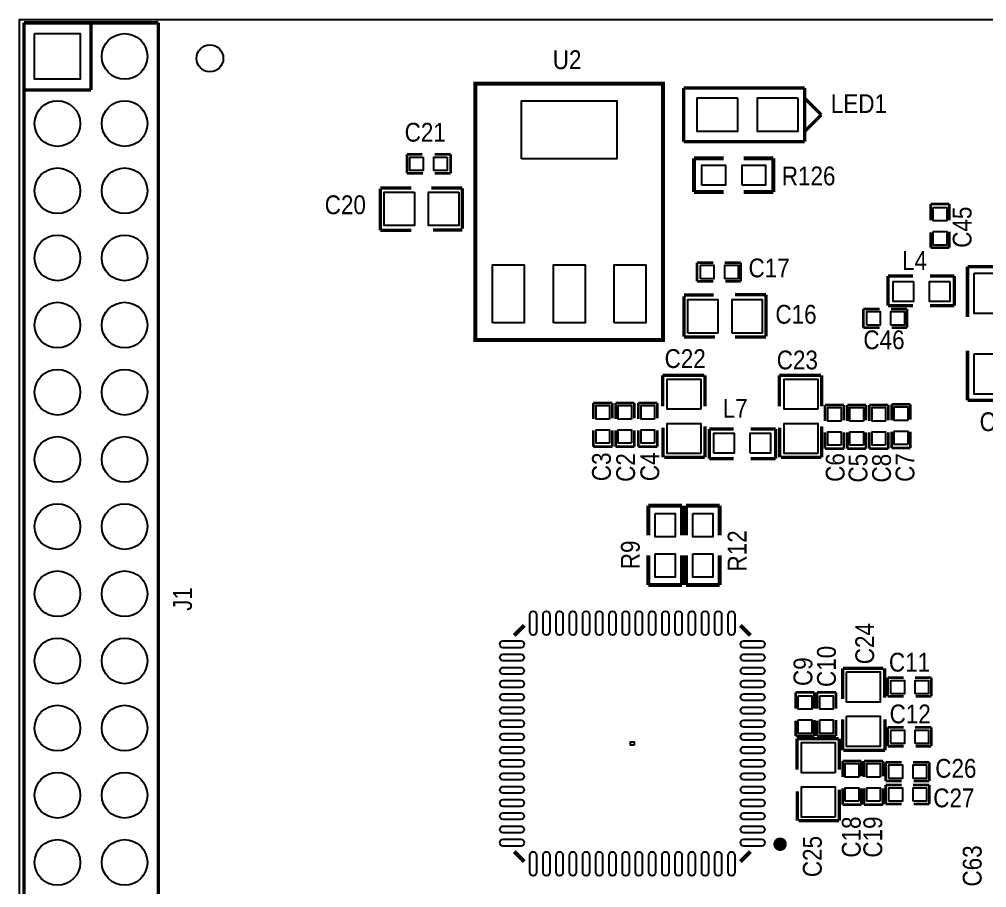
# Model space of a CAD drawing. Extents: x 52.6 to 133.5, y 30.2 to 81.2.
# Drawn here: x 52.56 to 89.14, y 48.37 to 81.21 of the extents above; entities that cross this region are included whole.
import ezdxf

# ---------------------------------------------------------------- set-up
doc = ezdxf.new("R2010")
doc.units = 0
for name, color, linetype in [('BG_OUTLINE', 3, 'CONTINUOUS'), ('PG_SILKSCREEN_TOP', 6, 'CONTINUOUS'), ('PIN_TOP', 7, 'CONTINUOUS'), ('RD_SILKSCREEN_TOP', 8, 'CONTINUOUS')]:
    doc.layers.add(name, color=color, linetype=linetype)

msp = doc.modelspace()

# ---------------------------------------------------------------- linework, layer by layer
at = {"layer": 'BG_OUTLINE'}
msp.add_lwpolyline([(131.01574, 30.15234), (52.562506, 30.15234), (52.562506, 81.20634), (131.2164, 81.20634, -0.414214), (133.5024, 78.92034), (133.5024, 32.43834, -0.414214), (131.2164, 30.15234)], format="xyb", close=True, dxfattribs=at)
at = {"layer": 'PG_SILKSCREEN_TOP'}
for points, const_width in [([(57.81294, 81.074514), (52.73294, 81.074514)], 0.127), ([(52.73294, 81.074514), (52.73294, 57.884314)], 0.127), ([(55.27294, 78.534514), (55.27294, 81.074514)], 0.127), ([(57.81294, 57.884314), (57.81294, 81.074514)], 0.127), ([(77.6859, 78.613), (77.6859, 78.486)], 0.127), ([(82.2579, 78.613), (77.6859, 78.613)], 0.127), ([(82.2579, 76.581), (82.2579, 78.613)], 0.127), ([(52.73294, 78.534514), (55.27294, 78.534514)], 0.127), ([(77.6859, 78.486), (77.6859, 76.581)], 0.127), ([(82.2579, 78.232), (82.8929, 77.597)], 0.127), ([(82.8929, 77.597), (82.2579, 76.962)], 0.127), ([(77.6859, 76.581), (82.2579, 76.581)], 0.127), ([(67.2211, 76.0984), (67.8053, 76.0984)], 0.1016), ([(67.2211, 75.3872), (67.2211, 76.0984)], 0.1016), ([(68.8721, 76.0984), (68.2625, 76.0984)], 0.1016), ([(68.8721, 75.3872), (68.8721, 76.0984)], 0.1016), ([(78.0796, 75.946), (79.1972, 75.946)], 0.1524), ([(78.0796, 75.8952), (78.0796, 75.946)], 0.1524), ([(78.0796, 74.7268), (78.0796, 75.8952)], 0.1524), ([(81.0768, 75.946), (79.9592, 75.946)], 0.1524), ([(81.0768, 75.8952), (81.0768, 75.946)], 0.1524), ([(81.0768, 74.7268), (81.0768, 75.8952)], 0.1524), ([(67.8307, 75.3872), (67.2211, 75.3872)], 0.1016), ([(68.8721, 75.3872), (68.2625, 75.3872)], 0.1016), ([(66.2178, 74.8284), (67.3862, 74.8284)], 0.127), ([(66.2178, 73.2282), (66.2178, 74.803)], 0.127), ([(69.3166, 74.8284), (68.1482, 74.8284)], 0.127), ([(69.3166, 73.2917), (69.3166, 74.8157)], 0.127), ([(78.0796, 74.676), (78.0796, 74.7268)], 0.1524), ([(79.1972, 74.676), (78.0796, 74.676)], 0.1524), ([(79.9592, 74.676), (81.0768, 74.676)], 0.1524), ([(81.0768, 74.676), (81.0768, 74.7268)], 0.1524), ([(87.7316, 74.2188), (87.0204, 74.2188)], 0.1016), ([(87.0204, 74.2188), (87.0204, 73.6092)], 0.1016), ([(87.7316, 74.2188), (87.7316, 73.6092)], 0.1016), ([(67.3862, 73.2282), (66.2178, 73.2282)], 0.127), ([(68.199, 73.2409), (69.3166, 73.2409)], 0.127), ([(87.0204, 72.5678), (87.0204, 73.152)], 0.1016), ([(87.7316, 73.1774), (87.7316, 72.5678)], 0.1016), ([(87.7316, 72.5678), (87.0204, 72.5678)], 0.1016), ([(78.1939, 72.009), (78.1939, 71.2978)], 0.1016), ([(78.1939, 72.009), (78.8035, 72.009)], 0.1016), ([(79.2353, 72.009), (79.8449, 72.009)], 0.1016), ([(79.8449, 72.009), (79.8449, 71.2978)], 0.1016), ([(88.4174, 71.8566), (88.4174, 69.9516)], 0.127), ([(90.7034, 71.8566), (88.4174, 71.8566)], 0.127), ([(78.1939, 71.2978), (78.8035, 71.2978)], 0.1016), ([(79.8449, 71.2978), (79.2607, 71.2978)], 0.1016), ([(85.4075, 70.3834), (85.4075, 71.501)], 0.127), ([(85.4075, 71.501), (86.36, 71.501)], 0.127), ([(87.9221, 71.501), (86.995, 71.501)], 0.127), ([(87.9221, 70.3834), (87.9221, 71.501)], 0.127), ([(78.8162, 70.7771), (77.6986, 70.7771)], 0.127), ([(77.6986, 70.7263), (77.6986, 69.2023)], 0.127), ([(79.629, 70.7898), (80.7974, 70.7898)], 0.127), ([(80.7974, 70.7898), (80.7974, 69.215)], 0.127), ([(84.4804, 70.2564), (84.4804, 69.5452)], 0.1016), ([(84.4804, 70.2564), (85.09, 70.2564)], 0.1016), ([(86.36, 70.3834), (85.4075, 70.3834)], 0.127), ([(85.5218, 70.2564), (86.1314, 70.2564)], 0.1016), ([(86.1314, 70.2564), (86.1314, 69.5452)], 0.1016), ([(86.995, 70.3834), (87.9221, 70.3834)], 0.127), ([(84.4804, 69.5452), (85.09, 69.5452)], 0.1016), ([(86.1314, 69.5452), (85.5472, 69.5452)], 0.1016), ([(77.6986, 69.1896), (78.867, 69.1896)], 0.127), ([(80.7974, 69.1896), (79.629, 69.1896)], 0.127), ([(88.4174, 66.802), (88.4174, 68.6816)], 0.127), ([(76.8858, 67.7418), (78.4606, 67.7418)], 0.127), ([(76.8858, 66.5734), (76.8858, 67.7418)], 0.127), ([(78.486, 67.7418), (78.486, 66.5734)], 0.127), ([(81.3054, 67.7418), (82.8802, 67.7418)], 0.127), ([(81.3054, 66.5734), (81.3054, 67.7418)], 0.127), ([(82.9056, 67.7418), (82.9056, 66.5734)], 0.127), ([(74.2696, 66.7004), (74.9808, 66.7004)], 0.1016), ([(74.2696, 66.0908), (74.2696, 66.7004)], 0.1016), ([(74.9808, 66.7004), (74.9808, 66.1162)], 0.1016), ([(75.1078, 66.7004), (75.819, 66.7004)], 0.1016), ([(75.1078, 66.0908), (75.1078, 66.7004)], 0.1016), ([(75.819, 66.7004), (75.819, 66.1162)], 0.1016), ([(75.9714, 66.7004), (76.6826, 66.7004)], 0.1016), ([(75.9714, 66.0908), (75.9714, 66.7004)], 0.1016), ([(76.6826, 66.7004), (76.6826, 66.1162)], 0.1016), ([(83.0326, 66.6242), (83.7438, 66.6242)], 0.1016), ([(83.0326, 66.0146), (83.0326, 66.6242)], 0.1016), ([(83.7438, 66.6242), (83.7438, 66.04)], 0.1016), ([(83.8708, 66.6242), (84.582, 66.6242)], 0.1016), ([(83.8708, 66.0146), (83.8708, 66.6242)], 0.1016), ([(84.582, 66.6242), (84.582, 66.04)], 0.1016), ([(84.709, 66.6242), (85.4202, 66.6242)], 0.1016), ([(84.709, 66.0146), (84.709, 66.6242)], 0.1016), ([(85.4202, 66.6242), (85.4202, 66.04)], 0.1016), ([(85.5472, 66.6496), (86.2584, 66.6496)], 0.1016), ([(85.5472, 66.04), (85.5472, 66.6496)], 0.1016), ([(86.2584, 66.6496), (86.2584, 66.0654)], 0.1016), ([(90.7034, 66.802), (88.4174, 66.802)], 0.127), ([(78.486, 64.643), (78.486, 65.8114)], 0.127), ([(82.9056, 64.643), (82.9056, 65.8114)], 0.127), ([(74.2696, 65.0494), (74.2696, 65.659)], 0.1016), ([(74.9808, 65.0494), (74.9808, 65.659)], 0.1016), ([(75.1078, 65.0494), (75.1078, 65.659)], 0.1016), ([(75.819, 65.0494), (75.819, 65.659)], 0.1016), ([(75.9714, 65.0494), (75.9714, 65.659)], 0.1016), ([(76.6826, 65.0494), (76.6826, 65.659)], 0.1016), ([(76.8985, 65.7606), (76.8985, 64.643)], 0.127), ([(79.5782, 65.7098), (78.6511, 65.7098)], 0.127), ([(78.6511, 65.7098), (78.6511, 64.5922)], 0.127), ([(80.2132, 65.7098), (81.1657, 65.7098)], 0.127), ([(81.1657, 65.7098), (81.1657, 64.5922)], 0.127), ([(81.3181, 65.7606), (81.3181, 64.643)], 0.127), ([(83.0326, 64.9732), (83.0326, 65.5828)], 0.1016), ([(83.7438, 64.9732), (83.7438, 65.5828)], 0.1016), ([(83.8708, 64.9732), (83.8708, 65.5828)], 0.1016), ([(84.582, 64.9732), (84.582, 65.5828)], 0.1016), ([(84.709, 64.9732), (84.709, 65.5828)], 0.1016), ([(85.4202, 64.9732), (85.4202, 65.5828)], 0.1016), ([(85.5472, 64.9986), (85.5472, 65.6082)], 0.1016), ([(86.2584, 64.9986), (86.2584, 65.6082)], 0.1016), ([(74.2696, 65.0494), (74.9808, 65.0494)], 0.1016), ([(75.1078, 65.0494), (75.819, 65.0494)], 0.1016), ([(75.9714, 65.0494), (76.6826, 65.0494)], 0.1016), ([(83.0326, 64.9732), (83.7438, 64.9732)], 0.1016), ([(83.8708, 64.9732), (84.582, 64.9732)], 0.1016), ([(84.709, 64.9732), (85.4202, 64.9732)], 0.1016), ([(85.5472, 64.9986), (86.2584, 64.9986)], 0.1016), ([(76.9493, 64.643), (78.4733, 64.643)], 0.127), ([(78.6511, 64.5922), (79.5782, 64.5922)], 0.127), ([(81.1657, 64.5922), (80.2132, 64.5922)], 0.127), ([(81.3689, 64.643), (82.8929, 64.643)], 0.127), ([(76.348844, 62.8142), (76.399644, 62.8142)], 0.1524), ([(76.348844, 61.6966), (76.348844, 62.8142)], 0.1524), ([(76.399644, 62.8142), (77.568044, 62.8142)], 0.1524), ([(77.568044, 62.8142), (77.618844, 62.8142)], 0.1524), ([(77.618844, 62.8142), (77.618844, 61.6966)], 0.1524), ([(77.771244, 62.8142), (77.822044, 62.8142)], 0.1524), ([(77.771244, 61.6966), (77.771244, 62.8142)], 0.1524), ([(77.822044, 62.8142), (78.990444, 62.8142)], 0.1524), ([(78.990444, 62.8142), (79.041244, 62.8142)], 0.1524), ([(79.041244, 62.8142), (79.041244, 61.6966)], 0.1524), ([(76.348844, 60.9346), (76.348844, 59.817)], 0.1524), ([(77.618844, 59.817), (77.618844, 60.9346)], 0.1524), ([(77.771244, 60.9346), (77.771244, 59.817)], 0.1524), ([(79.041244, 59.817), (79.041244, 60.9346)], 0.1524), ([(76.348844, 59.817), (76.399644, 59.817)], 0.1524), ([(76.399644, 59.817), (77.568044, 59.817)], 0.1524), ([(77.568044, 59.817), (77.618844, 59.817)], 0.1524), ([(77.771244, 59.817), (77.822044, 59.817)], 0.1524), ([(77.822044, 59.817), (78.990444, 59.817)], 0.1524), ([(78.990444, 59.817), (79.041244, 59.817)], 0.1524), ([(52.73294, 58.214514), (52.73294, 42.974514)], 0.127), ([(57.81294, 43.025314), (57.81294, 58.214514)], 0.127), ([(71.277226, 57.907174), (71.658226, 58.288174)], 0.1524), ([(79.827374, 58.288174), (80.208374, 57.907174)], 0.1524), ([(83.693, 56.6674), (83.693, 55.499)], 0.127), ([(85.2297, 56.6674), (83.7057, 56.6674)], 0.127), ([(85.2805, 55.5498), (85.2805, 56.6674)], 0.127), ([(85.3948, 56.3118), (85.3948, 55.6006)], 0.1016), ([(85.3948, 56.3118), (86.0044, 56.3118)], 0.1016), ([(86.4362, 56.3118), (87.0458, 56.3118)], 0.1016), ([(87.0458, 56.3118), (87.0458, 55.6006)], 0.1016), ([(82.6262, 55.753), (81.915, 55.753)], 0.1016), ([(81.915, 55.753), (81.915, 55.1434)], 0.1016), ([(82.6262, 55.753), (82.6262, 55.1434)], 0.1016), ([(83.439, 55.753), (82.7278, 55.753)], 0.1016), ([(82.7278, 55.753), (82.7278, 55.1434)], 0.1016), ([(83.439, 55.753), (83.439, 55.1434)], 0.1016), ([(85.3948, 55.6006), (86.0044, 55.6006)], 0.1016), ([(87.0458, 55.6006), (86.4616, 55.6006)], 0.1016), ([(81.915, 54.102), (81.915, 54.6862)], 0.1016), ([(82.6262, 54.7116), (82.6262, 54.102)], 0.1016), ([(82.7278, 54.102), (82.7278, 54.6862)], 0.1016), ([(83.439, 54.7116), (83.439, 54.102)], 0.1016), ([(83.693, 53.5686), (83.693, 54.737)], 0.127), ([(85.2932, 54.737), (85.2932, 53.5686)], 0.127), ([(82.6262, 54.102), (81.915, 54.102)], 0.1016), ([(83.439, 54.102), (82.7278, 54.102)], 0.1016), ([(85.3948, 54.4322), (85.3948, 53.721)], 0.1016), ([(85.3948, 54.4322), (86.0044, 54.4322)], 0.1016), ([(86.4362, 54.4322), (87.0458, 54.4322)], 0.1016), ([(87.0458, 54.4322), (87.0458, 53.721)], 0.1016), ([(81.9658, 54.0004), (83.5406, 54.0004)], 0.127), ([(81.9658, 52.832), (81.9658, 54.0004)], 0.127), ([(83.566, 54.0004), (83.566, 52.832)], 0.127), ([(85.3948, 53.721), (86.0044, 53.721)], 0.1016), ([(87.0458, 53.721), (86.4616, 53.721)], 0.1016), ([(85.2932, 53.5686), (83.7184, 53.5686)], 0.127), ([(83.693, 53.1622), (84.4042, 53.1622)], 0.1016), ([(83.693, 52.5526), (83.693, 53.1622)], 0.1016), ([(84.4042, 53.1622), (84.4042, 52.578)], 0.1016), ([(84.5058, 53.1622), (85.217, 53.1622)], 0.1016), ([(84.5058, 52.5526), (84.5058, 53.1622)], 0.1016), ([(85.217, 53.1622), (85.217, 52.578)], 0.1016), ([(85.3186, 53.1114), (85.3186, 52.4002)], 0.1016), ([(85.3186, 53.1114), (85.9282, 53.1114)], 0.1016), ([(86.36, 53.1114), (86.9696, 53.1114)], 0.1016), ([(86.9696, 53.1114), (86.9696, 52.4002)], 0.1016), ([(85.3186, 52.4002), (85.9282, 52.4002)], 0.1016), ([(86.9696, 52.4002), (86.3854, 52.4002)], 0.1016), ([(81.9785, 52.0192), (81.9785, 50.9016)], 0.127), ([(83.566, 50.9016), (83.566, 52.07)], 0.127), ([(83.693, 51.5112), (83.693, 52.1208)], 0.1016), ([(84.4042, 51.5112), (84.4042, 52.1208)], 0.1016), ([(84.5058, 51.5112), (84.5058, 52.1208)], 0.1016), ([(85.217, 51.5112), (85.217, 52.1208)], 0.1016), ([(85.3186, 52.2478), (85.3186, 51.5366)], 0.1016), ([(85.3186, 52.2478), (85.9282, 52.2478)], 0.1016), ([(86.36, 52.2478), (86.9696, 52.2478)], 0.1016), ([(86.9696, 52.2478), (86.9696, 51.5366)], 0.1016), ([(85.3186, 51.5366), (85.9282, 51.5366)], 0.1016), ([(86.9696, 51.5366), (86.3854, 51.5366)], 0.1016), ([(83.693, 51.5112), (84.4042, 51.5112)], 0.1016), ([(84.5058, 51.5112), (85.217, 51.5112)], 0.1016), ([(82.0293, 50.9016), (83.5533, 50.9016)], 0.127), ([(71.658226, 49.357026), (71.277226, 49.738026)], 0.1524), ([(80.208374, 49.738026), (79.827374, 49.357026)], 0.1524)]:
    msp.add_lwpolyline(points, dxfattribs=dict(at, const_width=const_width))
at = {"layer": 'PG_SILKSCREEN_TOP', "const_width": 0.1524}
msp.add_lwpolyline([(69.807074, 69.076824), (76.906882, 69.076824), (76.906882, 78.776576), (69.807074, 78.776576)], close=True, dxfattribs=at)
at = {"layer": 'PG_SILKSCREEN_TOP', "const_width": 0.254}
msp.add_lwpolyline([(81.4578, 50.0126, 1), (81.2038, 50.0126, 1)], format="xyb", close=True, dxfattribs=at)
at = {"layer": 'PIN_TOP'}
for points in [[(53.13934, 80.668114), (54.86654, 80.668114), (54.86654, 78.940914), (53.13934, 78.940914)], [(71.557007, 75.927839), (71.557007, 78.127733), (75.156949, 78.127733), (75.156949, 75.927839)], [(79.7179, 78.232), (79.7179, 76.962), (78.1939, 76.962), (78.1939, 78.232)], [(82.0039, 78.232), (82.0039, 76.962), (80.4799, 76.962), (80.4799, 78.232)], [(67.8307, 75.9968), (67.8307, 75.4888), (67.3227, 75.4888), (67.3227, 75.9968)], [(68.7451, 75.9968), (68.7451, 75.4888), (68.2371, 75.4888), (68.2371, 75.9968)], [(78.3717, 74.933556), (78.3717, 75.695556), (79.2607, 75.695556), (79.2607, 74.933556)], [(79.8957, 74.933556), (79.8957, 75.695556), (80.7847, 75.695556), (80.7847, 74.933556)], [(67.5005, 74.676), (67.5005, 73.406), (66.3575, 73.406), (66.3575, 74.676)], [(69.1769, 74.676), (69.1769, 73.406), (68.0339, 73.406), (68.0339, 74.676)], [(87.122, 74.0918), (87.63, 74.0918), (87.63, 73.5838), (87.122, 73.5838)], [(87.122, 73.1774), (87.63, 73.1774), (87.63, 72.6694), (87.122, 72.6694)], [(70.45706, 69.727953), (70.45706, 71.927847), (71.656956, 71.927847), (71.656956, 69.727953)], [(72.75703, 69.727953), (72.75703, 71.927847), (73.956926, 71.927847), (73.956926, 69.727953)], [(75.057, 69.727953), (75.057, 71.927847), (76.256896, 71.927847), (76.256896, 69.727953)], [(78.3209, 71.3994), (78.3209, 71.9074), (78.8289, 71.9074), (78.8289, 71.3994)], [(79.2353, 71.3994), (79.2353, 71.9074), (79.7433, 71.9074), (79.7433, 71.3994)], [(88.6714, 71.6026), (90.4494, 71.6026), (90.4494, 70.0786), (88.6714, 70.0786)], [(86.3727, 71.2978), (86.3727, 70.5358), (85.6107, 70.5358), (85.6107, 71.2978)], [(87.7443, 71.2978), (87.7443, 70.5358), (86.9823, 70.5358), (86.9823, 71.2978)], [(77.8383, 69.342), (77.8383, 70.612), (78.9813, 70.612), (78.9813, 69.342)], [(79.5147, 69.342), (79.5147, 70.612), (80.6577, 70.612), (80.6577, 69.342)], [(84.6074, 69.6468), (84.6074, 70.1548), (85.1154, 70.1548), (85.1154, 69.6468)], [(85.5218, 69.6468), (85.5218, 70.1548), (86.0298, 70.1548), (86.0298, 69.6468)], [(88.6714, 68.5546), (90.4494, 68.5546), (90.4494, 67.0306), (88.6714, 67.0306)], [(78.3336, 66.4591), (77.0636, 66.4591), (77.0636, 67.6021), (78.3336, 67.6021)], [(82.7532, 66.4591), (81.4832, 66.4591), (81.4832, 67.6021), (82.7532, 67.6021)], [(74.8792, 66.0908), (74.3712, 66.0908), (74.3712, 66.5988), (74.8792, 66.5988)], [(75.7174, 66.0908), (75.2094, 66.0908), (75.2094, 66.5988), (75.7174, 66.5988)], [(76.581, 66.0908), (76.073, 66.0908), (76.073, 66.5988), (76.581, 66.5988)], [(83.6422, 66.0146), (83.1342, 66.0146), (83.1342, 66.5226), (83.6422, 66.5226)], [(84.4804, 66.0146), (83.9724, 66.0146), (83.9724, 66.5226), (84.4804, 66.5226)], [(85.3186, 66.0146), (84.8106, 66.0146), (84.8106, 66.5226), (85.3186, 66.5226)], [(86.1568, 66.04), (85.6488, 66.04), (85.6488, 66.548), (86.1568, 66.548)], [(78.3336, 64.7827), (77.0636, 64.7827), (77.0636, 65.9257), (78.3336, 65.9257)], [(82.7532, 64.7827), (81.4832, 64.7827), (81.4832, 65.9257), (82.7532, 65.9257)], [(74.8792, 65.1764), (74.3712, 65.1764), (74.3712, 65.6844), (74.8792, 65.6844)], [(75.7174, 65.1764), (75.2094, 65.1764), (75.2094, 65.6844), (75.7174, 65.6844)], [(76.581, 65.1764), (76.073, 65.1764), (76.073, 65.6844), (76.581, 65.6844)], [(78.8289, 64.7954), (78.8289, 65.5574), (79.5909, 65.5574), (79.5909, 64.7954)], [(80.2005, 64.7954), (80.2005, 65.5574), (80.9625, 65.5574), (80.9625, 64.7954)], [(83.6422, 65.1002), (83.1342, 65.1002), (83.1342, 65.6082), (83.6422, 65.6082)], [(84.4804, 65.1002), (83.9724, 65.1002), (83.9724, 65.6082), (84.4804, 65.6082)], [(85.3186, 65.1002), (84.8106, 65.1002), (84.8106, 65.6082), (85.3186, 65.6082)], [(86.1568, 65.1256), (85.6488, 65.1256), (85.6488, 65.6336), (86.1568, 65.6336)], [(76.6064, 62.5221), (77.3684, 62.5221), (77.3684, 61.6331), (76.6064, 61.6331)], [(78.0288, 62.5221), (78.7908, 62.5221), (78.7908, 61.6331), (78.0288, 61.6331)], [(76.6064, 60.9981), (77.3684, 60.9981), (77.3684, 60.1091), (76.6064, 60.1091)], [(78.0288, 60.9981), (78.7908, 60.9981), (78.7908, 60.1091), (78.0288, 60.1091)], [(83.8454, 56.5277), (85.1154, 56.5277), (85.1154, 55.3847), (83.8454, 55.3847)], [(85.5218, 55.7022), (85.5218, 56.2102), (86.0298, 56.2102), (86.0298, 55.7022)], [(86.4362, 55.7022), (86.4362, 56.2102), (86.9442, 56.2102), (86.9442, 55.7022)], [(82.0166, 55.626), (82.5246, 55.626), (82.5246, 55.118), (82.0166, 55.118)], [(82.8294, 55.626), (83.3374, 55.626), (83.3374, 55.118), (82.8294, 55.118)], [(82.0166, 54.7116), (82.5246, 54.7116), (82.5246, 54.2036), (82.0166, 54.2036)], [(82.8294, 54.7116), (83.3374, 54.7116), (83.3374, 54.2036), (82.8294, 54.2036)], [(83.8454, 54.8513), (85.1154, 54.8513), (85.1154, 53.7083), (83.8454, 53.7083)], [(85.5218, 53.8226), (85.5218, 54.3306), (86.0298, 54.3306), (86.0298, 53.8226)], [(86.4362, 53.8226), (86.4362, 54.3306), (86.9442, 54.3306), (86.9442, 53.8226)], [(75.8063, 53.7591), (75.6793, 53.7591), (75.6793, 53.8861), (75.8063, 53.8861)], [(83.4136, 52.7177), (82.1436, 52.7177), (82.1436, 53.8607), (83.4136, 53.8607)], [(84.3026, 52.5526), (83.7946, 52.5526), (83.7946, 53.0606), (84.3026, 53.0606)], [(85.1154, 52.5526), (84.6074, 52.5526), (84.6074, 53.0606), (85.1154, 53.0606)], [(85.4456, 52.5018), (85.4456, 53.0098), (85.9536, 53.0098), (85.9536, 52.5018)], [(86.36, 52.5018), (86.36, 53.0098), (86.868, 53.0098), (86.868, 52.5018)], [(83.4136, 51.0413), (82.1436, 51.0413), (82.1436, 52.1843), (83.4136, 52.1843)], [(84.3026, 51.6382), (83.7946, 51.6382), (83.7946, 52.1462), (84.3026, 52.1462)], [(85.1154, 51.6382), (84.6074, 51.6382), (84.6074, 52.1462), (85.1154, 52.1462)], [(85.4456, 51.6382), (85.4456, 52.1462), (85.9536, 52.1462), (85.9536, 51.6382)], [(86.36, 51.6382), (86.36, 52.1462), (86.868, 52.1462), (86.868, 51.6382)]]:
    msp.add_lwpolyline(points, close=True, dxfattribs=at)
for points in [[(72.119744, 58.702702), (72.119744, 58.042302, -1), (71.865744, 58.042302), (71.865744, 58.702702, -1)], [(72.61987, 58.702702), (72.61987, 58.042302, -1), (72.36587, 58.042302), (72.36587, 58.702702, -1)], [(73.119742, 58.702702), (73.119742, 58.042302, -1), (72.865742, 58.042302), (72.865742, 58.702702, -1)], [(73.619868, 58.702702), (73.619868, 58.042302, -1), (73.365868, 58.042302), (73.365868, 58.702702, -1)], [(74.11974, 58.702702), (74.11974, 58.042302, -1), (73.86574, 58.042302), (73.86574, 58.702702, -1)], [(74.619866, 58.702702), (74.619866, 58.042302, -1), (74.365866, 58.042302), (74.365866, 58.702702, -1)], [(75.119738, 58.702702), (75.119738, 58.042302, -1), (74.865738, 58.042302), (74.865738, 58.702702, -1)], [(75.619864, 58.702702), (75.619864, 58.042302, -1), (75.365864, 58.042302), (75.365864, 58.702702, -1)], [(76.119736, 58.702702), (76.119736, 58.042302, -1), (75.865736, 58.042302), (75.865736, 58.702702, -1)], [(76.619862, 58.702702), (76.619862, 58.042302, -1), (76.365862, 58.042302), (76.365862, 58.702702, -1)], [(77.119734, 58.702702), (77.119734, 58.042302, -1), (76.865734, 58.042302), (76.865734, 58.702702, -1)], [(77.61986, 58.702702), (77.61986, 58.042302, -1), (77.36586, 58.042302), (77.36586, 58.702702, -1)], [(78.119732, 58.702702), (78.119732, 58.042302, -1), (77.865732, 58.042302), (77.865732, 58.702702, -1)], [(78.619858, 58.702702), (78.619858, 58.042302, -1), (78.365858, 58.042302), (78.365858, 58.702702, -1)], [(79.11973, 58.702702), (79.11973, 58.042302, -1), (78.86573, 58.042302), (78.86573, 58.702702, -1)], [(79.619856, 58.702702), (79.619856, 58.042302, -1), (79.365856, 58.042302), (79.365856, 58.702702, -1)], [(70.862698, 57.699656), (71.523098, 57.699656, -1), (71.523098, 57.445656), (70.862698, 57.445656, -1)], [(79.962502, 57.699656), (80.622902, 57.699656, -1), (80.622902, 57.445656), (79.962502, 57.445656, -1)], [(70.862698, 57.19953), (71.523098, 57.19953, -1), (71.523098, 56.94553), (70.862698, 56.94553, -1)], [(79.962502, 57.19953), (80.622902, 57.19953, -1), (80.622902, 56.94553), (79.962502, 56.94553, -1)], [(70.862698, 56.699658), (71.523098, 56.699658, -1), (71.523098, 56.445658), (70.862698, 56.445658, -1)], [(79.962502, 56.699658), (80.622902, 56.699658, -1), (80.622902, 56.445658), (79.962502, 56.445658, -1)], [(70.862698, 56.199532), (71.523098, 56.199532, -1), (71.523098, 55.945532), (70.862698, 55.945532, -1)], [(79.962502, 56.199532), (80.622902, 56.199532, -1), (80.622902, 55.945532), (79.962502, 55.945532, -1)], [(70.862698, 55.69966), (71.523098, 55.69966, -1), (71.523098, 55.44566), (70.862698, 55.44566, -1)], [(79.962502, 55.69966), (80.622902, 55.69966, -1), (80.622902, 55.44566), (79.962502, 55.44566, -1)], [(70.862698, 55.199534), (71.523098, 55.199534, -1), (71.523098, 54.945534), (70.862698, 54.945534, -1)], [(79.962502, 55.199534), (80.622902, 55.199534, -1), (80.622902, 54.945534), (79.962502, 54.945534, -1)], [(70.862698, 54.699662), (71.523098, 54.699662, -1), (71.523098, 54.445662), (70.862698, 54.445662, -1)], [(79.962502, 54.699662), (80.622902, 54.699662, -1), (80.622902, 54.445662), (79.962502, 54.445662, -1)], [(70.862698, 54.199536), (71.523098, 54.199536, -1), (71.523098, 53.945536), (70.862698, 53.945536, -1)], [(79.962502, 54.199536), (80.622902, 54.199536, -1), (80.622902, 53.945536), (79.962502, 53.945536, -1)], [(70.862698, 53.699664), (71.523098, 53.699664, -1), (71.523098, 53.445664), (70.862698, 53.445664, -1)], [(79.962502, 53.699664), (80.622902, 53.699664, -1), (80.622902, 53.445664), (79.962502, 53.445664, -1)], [(70.862698, 53.199538), (71.523098, 53.199538, -1), (71.523098, 52.945538), (70.862698, 52.945538, -1)], [(79.962502, 53.199538), (80.622902, 53.199538, -1), (80.622902, 52.945538), (79.962502, 52.945538, -1)], [(70.862698, 52.699666), (71.523098, 52.699666, -1), (71.523098, 52.445666), (70.862698, 52.445666, -1)], [(79.962502, 52.699666), (80.622902, 52.699666, -1), (80.622902, 52.445666), (79.962502, 52.445666, -1)], [(70.862698, 52.19954), (71.523098, 52.19954, -1), (71.523098, 51.94554), (70.862698, 51.94554, -1)], [(79.962502, 52.19954), (80.622902, 52.19954, -1), (80.622902, 51.94554), (79.962502, 51.94554, -1)], [(70.862698, 51.699668), (71.523098, 51.699668, -1), (71.523098, 51.445668), (70.862698, 51.445668, -1)], [(79.962502, 51.699668), (80.622902, 51.699668, -1), (80.622902, 51.445668), (79.962502, 51.445668, -1)], [(70.862698, 51.199542), (71.523098, 51.199542, -1), (71.523098, 50.945542), (70.862698, 50.945542, -1)], [(79.962502, 51.199542), (80.622902, 51.199542, -1), (80.622902, 50.945542), (79.962502, 50.945542, -1)], [(70.862698, 50.69967), (71.523098, 50.69967, -1), (71.523098, 50.44567), (70.862698, 50.44567, -1)], [(79.962502, 50.69967), (80.622902, 50.69967, -1), (80.622902, 50.44567), (79.962502, 50.44567, -1)], [(70.862698, 50.199544), (71.523098, 50.199544, -1), (71.523098, 49.945544), (70.862698, 49.945544, -1)], [(79.962502, 50.199544), (80.622902, 50.199544, -1), (80.622902, 49.945544), (79.962502, 49.945544, -1)], [(72.119744, 49.602898), (72.119744, 48.942498, -1), (71.865744, 48.942498), (71.865744, 49.602898, -1)], [(72.61987, 49.602898), (72.61987, 48.942498, -1), (72.36587, 48.942498), (72.36587, 49.602898, -1)], [(73.119742, 49.602898), (73.119742, 48.942498, -1), (72.865742, 48.942498), (72.865742, 49.602898, -1)], [(73.619868, 49.602898), (73.619868, 48.942498, -1), (73.365868, 48.942498), (73.365868, 49.602898, -1)], [(74.11974, 49.602898), (74.11974, 48.942498, -1), (73.86574, 48.942498), (73.86574, 49.602898, -1)], [(74.619866, 49.602898), (74.619866, 48.942498, -1), (74.365866, 48.942498), (74.365866, 49.602898, -1)], [(75.119738, 49.602898), (75.119738, 48.942498, -1), (74.865738, 48.942498), (74.865738, 49.602898, -1)], [(75.619864, 49.602898), (75.619864, 48.942498, -1), (75.365864, 48.942498), (75.365864, 49.602898, -1)], [(76.119736, 49.602898), (76.119736, 48.942498, -1), (75.865736, 48.942498), (75.865736, 49.602898, -1)], [(76.619862, 49.602898), (76.619862, 48.942498, -1), (76.365862, 48.942498), (76.365862, 49.602898, -1)], [(77.119734, 49.602898), (77.119734, 48.942498, -1), (76.865734, 48.942498), (76.865734, 49.602898, -1)], [(77.61986, 49.602898), (77.61986, 48.942498, -1), (77.36586, 48.942498), (77.36586, 49.602898, -1)], [(78.119732, 49.602898), (78.119732, 48.942498, -1), (77.865732, 48.942498), (77.865732, 49.602898, -1)], [(78.619858, 49.602898), (78.619858, 48.942498, -1), (78.365858, 48.942498), (78.365858, 49.602898, -1)], [(79.11973, 49.602898), (79.11973, 48.942498, -1), (78.86573, 48.942498), (78.86573, 49.602898, -1)], [(79.619856, 49.602898), (79.619856, 48.942498, -1), (79.365856, 48.942498), (79.365856, 49.602898, -1)]]:
    msp.add_lwpolyline(points, format="xyb", close=True, dxfattribs=at)
for centre, radius in [((56.54294, 79.804514), 0.8636), ((59.7662, 79.7306), 0.508), ((54.00294, 77.264514), 0.8636), ((56.54294, 77.264514), 0.8636), ((54.00294, 74.724514), 0.8636), ((56.54294, 74.724514), 0.8636), ((54.00294, 72.184514), 0.8636), ((56.54294, 72.184514), 0.8636), ((54.00294, 69.644514), 0.8636), ((56.54294, 69.644514), 0.8636), ((54.00294, 67.104514), 0.8636), ((56.54294, 67.104514), 0.8636), ((54.00294, 64.564514), 0.8636), ((56.54294, 64.564514), 0.8636), ((54.00294, 62.024514), 0.8636), ((56.54294, 62.024514), 0.8636), ((54.00294, 59.484514), 0.8636), ((56.54294, 59.484514), 0.8636), ((54.00294, 56.944514), 0.8636), ((56.54294, 56.944514), 0.8636), ((54.00294, 54.404514), 0.8636), ((56.54294, 54.404514), 0.8636), ((54.00294, 51.864514), 0.8636), ((56.54294, 51.864514), 0.8636), ((54.00294, 49.324514), 0.8636), ((56.54294, 49.324514), 0.8636)]:
    msp.add_circle(centre, radius, dxfattribs=at)

# ---------------------------------------------------------------- texts
at = {"layer": 'RD_SILKSCREEN_TOP', "width": 0.892857}
for s, p in [('U2', (72.7329, 79.3242)), ('LED1', (83.2485, 77.664818)), ('C21', (67.1322, 76.581)), ('R126', (81.3943, 74.93)), ('C20', (64.1096, 73.8378)), ('L4', (85.9409, 71.7296)), ('C17', (80.137, 71.4502)), ('C16', (81.153, 69.6976)), ('C46', (84.4804, 68.7324)), ('C22', (76.962, 68.0212)), ('C23', (81.2038, 67.9704)), ('L7', (79.1591, 66.1416)), ('C57', (88.8746, 65.6336)), ('C11', (85.4456, 56.5404)), ('C12', (85.471, 54.5846)), ('C26', (87.1982, 52.5272)), ('C27', (87.122, 51.4096))]:
    msp.add_text(s, height=0.7112, dxfattribs=at).set_placement(p)
for s, p in [('C45', (88.5698, 72.5678)), ('C3', (74.93, 63.7413)), ('C2', (75.8444, 63.7159)), ('C4', (76.7588, 63.7413)), ('C6', (83.7692, 63.7159)), ('C7', (86.4108, 63.7159)), ('C5', (84.6328, 63.6905)), ('C8', (85.5218, 63.6905)), ('R12', (80.0608, 60.325)), ('R9', (76.0222, 60.4139)), ('J1', (59.088782, 58.8391)), ('C24', (84.8868, 56.8198)), ('C10', (83.439, 55.9562)), ('C9', (82.55, 55.9943)), ('C18', (84.3788, 49.5046)), ('C19', (85.1916, 49.5046)), ('C25', (82.9056, 48.768)), ('C63', (88.9508, 48.4124))]:
    msp.add_text(s, height=0.7112, rotation=90, dxfattribs=at).set_placement(p)

doc.saveas('drawing.dxf')
